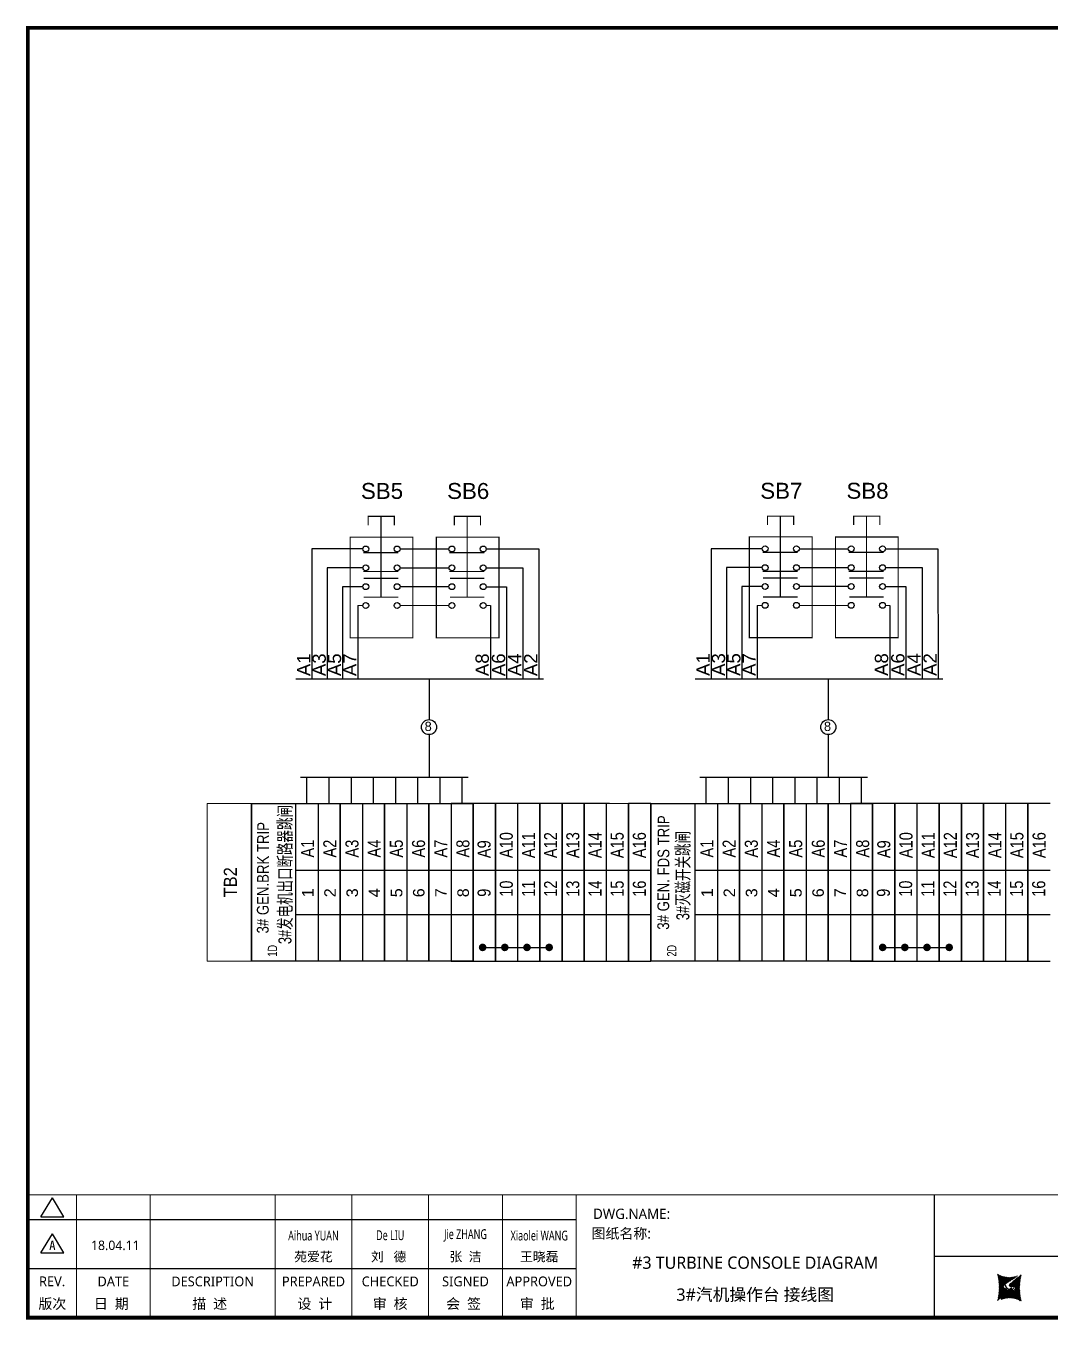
# Model space of a CAD drawing. Extents: x -29235853 to 12372, y -15815523 to 7212.
# Drawn here: x 8242 to 10746, y -3952 to -790 of the extents above; entities that cross this region are included whole.
import ezdxf
from ezdxf.enums import TextEntityAlignment as Align

# ---------------------------------------------------------------- set-up
doc = ezdxf.new("R2010")
doc.units = 0
doc.header["$LTSCALE"] = 10
doc.header["$MEASUREMENT"] = 0
doc.layers.get('0').update_dxf_attribs({"linetype": 'CONTINUOUS'})
for name, color, linetype in [('t', 1, 'CONTINUOUS'), ('按钮开关指示灯', 7, 'CONTINUOUS'), ('接线端子', 7, 'CONTINUOUS'), ('操作台', 7, 'CONTINUOUS'), ('标准图框及表格', 7, 'CONTINUOUS')]:
    doc.layers.add(name, color=color, linetype=linetype)
doc.styles.add('HZ', font='arial.ttf')
doc.styles.get("Standard").update_dxf_attribs({"font": '', "width": 0.65})
doc.styles.add('微软雅黑', font='')
doc.styles.get('Standard').set_extended_font_data('SimSun')
doc.styles.get('微软雅黑').set_extended_font_data('Microsoft YaHei')
pattern_1 = [(45, (0, 0), (-0.736262898216564, 0.7362628982165641), [])]

# ---------------------------------------------------------------- blocks, each defined once
blk = doc.blocks.new('两常开两常闭串联2')
for p, q in [((-7.21438005735672, -2.224872408216469), (-7.221264028936275, -26.69381162241189)), ((2.393631899560887, -2.224872408216469), (-7.21438005735672, -2.224872408216469)), ((9.390402067490182, -2.224872408216469), (18.59283829469336, -2.226198325042049)), ((25.58960846262266, -2.226198325042049), (35.45632139173631, -2.226198325042049)), ((35.45632139173631, -2.226198325042049), (35.49386860006734, -26.69513753923747)), ((-4.316455252290325, -5.771138580865227), (-4.337888637543073, -26.69381162241189)), ((2.393631899560887, -5.771138580865227), (-4.316455252290325, -5.771138580865227)), ((9.390402067490182, -5.771138580865227), (18.59283829469336, -5.772464497690805)), ((25.58960846262266, -5.772464497690805), (32.4910010823096, -5.772464497690805)), ((32.46257328709134, -5.772464497690805), (32.46257328709134, -26.69513753923747)), ((2.393631899554748, -9.317404753513985), (-1.454513246149872, -9.317404753513985)), ((-1.454513246149872, -9.317404753513985), (-1.454513246149872, -26.69381162241189)), ((18.59283829468722, -9.318730670339562), (9.390402053572869, -9.31752874989226)), ((25.58960846262881, -9.318730670339562), (29.43127797411534, -9.318730670339562)), ((29.43127797411534, -9.318730670339562), (29.43127797411534, -26.69513753923747)), ((1.428862145243328, -12.86367092616274), (1.428862145243328, -26.69381162241189)), ((26.39998266113935, -12.86499684298832), (26.39998266113935, -26.69513753923747))]:
    blk.add_line(p, q)
at = {"lineweight": 0}
for p, q in [((2.393631899561114, -12.86367092616274), (1.428862145243328, -12.86367092616274)), ((9.390402067489957, -12.86367092616274), (10.20077626600687, -12.86367092616274)), ((18.59283829469359, -12.86499684298832), (10.20077626600687, -12.86367092616274)), ((25.58960846262244, -12.86499684298832), (26.39998266113935, -12.86499684298832))]:
    blk.add_line(p, q, dxfattribs=at)
for points, const_width in [([(8.316005311262414, 3.904648567964613), (3.305992701822106, 3.904648567964613)], 0.2209506368822263), ([(3.399431559653748, 4.013575084445619), (3.399431559653748, 2.22496206490905)], 0.2209506368822263), ([(5.81099900654226, -11.28152598581073), (5.81099900654226, 3.904648567964613)], 0.2209506368822263), ([(8.316005311262414, 4.013575084445619), (8.316005311262414, 2.22496206490905)], 0.2209506368822263), ([(24.5152117063949, 3.903322651139035), (19.50519909695458, 3.903322651139035)], 0.2209506368822263), ([(19.59863795478623, 4.012249167620041), (19.59863795478623, 2.223636148083471)], 0.2209506368822263), ([(22.01020540167474, -11.28285190263631), (22.01020540167474, 3.903322651139035)], 0.2209506368822263), ([(24.5152117063949, 4.012249167620041), (24.5152117063949, 2.223636148083471)], 0.2209506368822263), ([(0, 0), (11.78403396705107, 0), (11.78403396705107, -18.92267628232366), (0, -18.92267628232366), (0, 0)], 0.2209506368822263), ([(16.19920639513248, -0.0013259168255786), (27.98324036218355, -0.0013259168255786), (27.98324036218355, -18.92400219914924), (16.19920639513248, -18.92400219914924), (16.19920639513248, -0.0013259168255786)], 0.2209506368822263), ([(2.475890382353099, -2.909340278194576), (9.061674501004743, -2.909340278194576)], 0.2209506368822263), ([(18.67509677748557, -2.910666195020155), (25.26088089613722, -2.910666195020155)], 0.2209506368822263), ([(2.475890382353099, -6.455606450843332), (9.061674501004743, -6.455606450843332)], 0.2209506368822263), ([(18.67509677748557, -6.456932367668912), (25.26088089613722, -6.456932367668912)], 0.2209506368822263), ([(2.560323512079776, -7.735259813161974), (9.061674501004743, -7.735259813161974)], 0.2209506368822263), ([(18.75952990721225, -7.736585729987552), (25.26088089613722, -7.736585729987552)], 0.2209506368822263), ([(2.560323512079776, -11.28152598581073), (9.061674501004743, -11.28152598581073)], 0.2209506368822263), ([(18.75952990721225, -11.28285190263631), (25.26088089613722, -11.28285190263631)], 0.2209506368822263), ([(-10.23452377518879, -26.69381162241189), (14.8377146472485, -26.69381162241189)], 0.2532839007086835), ([(11.58220615447499, -26.69513753923747), (36.42098410899415, -26.69513753923747)], 0.2532839007086835)]:
    blk.add_lwpolyline(points, dxfattribs=dict(const_width=const_width))
for centre in [(2.946008491766406, -2.224872408216469), (8.838025475284665, -2.224872408216469), (19.14521488689888, -2.226198325042049), (25.03723187041714, -2.226198325042049), (2.946008491766406, -5.771138580865227), (8.838025475284665, -5.771138580865227), (19.14521488689888, -5.772464497690805), (25.03723187041714, -5.772464497690805), (2.946008491766406, -9.317404753513985), (8.838025475284665, -9.317404753513985), (19.14521488689888, -9.318730670339562), (25.03723187041714, -9.318730670339562), (2.946008491766406, -12.86367092616274), (8.838025475284665, -12.86367092616274), (19.14521488689888, -12.86499684298832), (25.03723187041714, -12.86499684298832)]:
    blk.add_circle(centre, 0.5523765922055657)
at = {"style": 'HZ', "width": 0.7}
for tag, p in [('SB1', (6.003806737884588, 7.174284245847957)), ('SB2', (22.20301313301707, 7.172958329022378))]:
    blk.add_attdef(tag, text='', height=2.946008491763017, dxfattribs=at).set_placement(p, align=Align.CENTER)
at = {"lineweight": 0, "style": 'HZ', "width": 0.7}
for tag, p in [('A1', (-7.455577065315082, -26.12930105788108)), ('A3', (-4.572201673921881, -26.12930105788108)), ('A5', (-1.68882628252868, -26.12930105788108)), ('A7', (1.202060226001776, -26.12930105788108)), ('A8', (26.08048832778832, -26.13062697470666)), ('A6', (29.15810649960576, -26.13062697470666)), ('A4', (32.18940181258176, -26.13062697470666)), ('A2', (35.22069712555776, -26.13062697470666))]:
    blk.add_attdef(tag, p, '', height=2.5, rotation=90, dxfattribs=at)
blk = doc.blocks.new('图框-中英文.180408')
at = {"layer": '标准图框及表格'}
h = blk.add_hatch(dxfattribs=at)
h.set_pattern_fill('ANSI31', color=5, scale=8.329863809039892, style=0)
h.set_pattern_definition(pattern_1)
edge = h.paths.add_edge_path()
edge.add_arc((2399.257256036391, -2998.153851416566), 55.18534773488954, 238.1092081981581, 291.6531626184834)
edge.add_line((2419.619937407027, -3049.445018414634), (2388.525499730735, -3070.242821799802))
edge.add_arc((2238.907377712399, -3078.328790578547), 135.3602868968974, 346.3915348661821, 374.2500326978034)
edge.add_line((2370.467593623529, -3110.177132109857), (2397.50623789792, -3087.85242802291))
edge.add_line((2391.339199201146, -3080.281448750429), (2396.143986595598, -3080.898839897796))
edge.add_spline(control_points=[(2397.470018868538, -3087.887634953957), (2398.35948137939, -3087.023080631327), (2399.970992452319, -3085.456697735681), (2399.869182150054, -3081.252294174519), (2397.426500162081, -3081.012803431273), (2396.121921064187, -3080.884897048199)], knot_values=[0, 0, 0, 0, 6.844331067525468, 12.40042740766005, 18.76924275352248, 18.76924275352248, 18.76924275352248, 18.76924275352248], weights=[1, 1, 1, 1, 1, 1], degree=3, periodic=0)
edge.add_spline(control_points=[(2388.515363058686, -3070.265433304907), (2387.789374929038, -3070.86905758363), (2386.478198365832, -3071.959237952229), (2385.544096281083, -3073.38263759949), (2385.127199159644, -3074.017912079413)], knot_values=[0, 0, 0, 0, 5.253673658024614, 9.488438564008057, 9.488438564008057, 9.488438564008057, 9.488438564008057], weights=[1, 1, 1, 1, 1], degree=3, periodic=0)
edge.add_spline(control_points=[(2386.272665588534, -3072.281716856574), (2385.721471206634, -3072.905523096015), (2384.632427465753, -3074.386714445929), (2384.912828655535, -3077.72895088909), (2387.858851342782, -3079.895552619193), (2390.185443934519, -3080.145534927004), (2391.314573401905, -3080.266855002868)], knot_values=[10.66597461496156, 10.66597461496156, 10.66597461496156, 10.66597461496156, 18.97770399508879, 28.89455822145742, 41.119553648298, 52.64692538081317, 52.64692538081317, 52.64692538081317, 52.64692538081317], weights=[1, 1, 1, 1, 1, 1, 1], degree=3, periodic=0)
h = blk.add_hatch(dxfattribs=at)
h.set_pattern_fill('ANSI31', color=3, scale=8.329863809039892, style=0)
h.set_pattern_definition(pattern_1)
edge = h.paths.add_edge_path()
edge.add_line((2402.469732125144, -3075.776359090531), (2407.706041465404, -3076.440586092609))
edge.add_spline(control_points=[(2401.044493204623, -3068.769946203269), (2400.155030693568, -3069.634500525768), (2398.543519620813, -3071.200883421574), (2398.645329922932, -3075.40528698259), (2401.088011911052, -3075.644777725895), (2402.392591008975, -3075.772684108895)], knot_values=[0, 0, 0, 0, 6.844331067526932, 12.40042740766158, 18.76924275352342, 18.76924275352342, 18.76924275352342, 18.76924275352342], weights=[1, 1, 1, 1, 1, 1], degree=3, periodic=0)
edge.add_line((2428.046918449632, -3046.480449047325), (2401.008274175249, -3068.805153134272))
edge.add_spline(control_points=[(2412.625169549749, -3083.918607966574), (2413.015644598316, -3083.422785431954), (2413.86377905187, -3082.052674005965), (2413.601683417044, -3078.928630268005), (2410.655660730175, -3076.762028538062), (2408.329068138031, -3076.512046230251), (2407.199938671052, -3076.390726154226)], knot_values=[12.65408913243743, 12.65408913243743, 12.65408913243743, 12.65408913243743, 18.97770399508879, 28.89455822145742, 41.119553648298, 52.64692538081317, 52.64692538081317, 52.64692538081317, 52.64692538081317], weights=[1, 1, 1, 1, 1, 1, 1], degree=3, periodic=0)
edge.add_line((2411.626283690712, -3084.975693399283), (2412.781242849298, -3083.732051979769))
edge.add_line((2410.021343801694, -3086.399138189481), (2411.626283690712, -3084.975693399414))
edge.add_line((2378.894574665755, -3107.212562742519), (2409.989012342048, -3086.414759357351))
edge.add_arc((2399.257256036391, -3158.503729740543), 55.18534773488965, 58.10920819815809, 111.6531626184834)
edge.add_arc((2559.607134360383, -3078.328790578547), 135.360286896897, 166.3915348661823, 194.2500326978024)
at = {"color": 7}
for p, q in [((2215.642035047145, -2851.581424744189), (2215.642035047145, -3151.581424744189)), ((0, -2911.581424744189), (1340.158172602998, -2911.581424744189)), ((2215.642035047145, -3001.581424744189), (3115.642035047145, -3001.581424744189)), ((0, -3031.581424744189), (1340.158172602998, -3031.581424744189))]:
    blk.add_line(p, q, dxfattribs=at)
at = {"color": 7, "const_width": 3}
blk.add_lwpolyline([(4115.642035047145, -2851.581424744189), (0, -2851.581424744189)], dxfattribs=at)
at = {"layer": 't', "color": 7}
for p, q in [((31.94938321653171, -2904.992613363662), (59.89920926059131, -2859.122325316828)), ((87.8490353046218, -2904.992613363662), (59.89920926059131, -2859.122325316828)), ((31.94938321653171, -2904.992613363662), (87.8490353046218, -2904.992613363662)), ((31.94938321653171, -2992.977239491032), (59.89920926059131, -2947.106951444141)), ((87.8490353046218, -2992.977239491032), (59.89920926059131, -2947.106951444141)), ((31.94938321653171, -2992.977239491032), (87.8490353046218, -2992.977239491032))]:
    blk.add_line(p, q, dxfattribs=at)
at = {"layer": 't', "color": 7, "const_width": 9.61519705431492}
blk.add_lwpolyline([(4115.642035047145, -3151.581424744189), (4115.642035047145, 0), (0, 0), (0, -3151.581424744189)], close=True, dxfattribs=at)
at = {"layer": 't', "color": 7, "const_width": 2.40379926357873}
for points in [[(118.7653193609731, -2852.783324375967), (118.7653193609731, -3151.581424744189)], [(299.0502641293569, -2852.783324375967), (299.0502641293569, -3151.581424744189)], [(604.3883150879992, -2852.783324375967), (604.3883150879992, -3156.41304604568)], [(791.9882990770857, -2852.783324375967), (791.9882990770857, -3156.41304604568)], [(979.588283066143, -2852.783324375967), (979.588283066143, -3156.41304604568)], [(1159.873227834585, -2852.783324375967), (1159.873227834585, -3156.41304604568)], [(1340.158172602998, -2852.783324375967), (1340.158172602998, -3156.41304604568)]]:
    blk.add_lwpolyline(points, dxfattribs=at)
at = {"color": 7, "style": '微软雅黑', "flags": 8}
for tag, p, height in [('DWG.NAME:', (1381.636459220965, -2910.37952511241), 25), ('DWG.NO.:', (3128.186172261583, -3030.402470643486), 24), ('图纸编号', (3315.362718925957, -3052.404678158069), 24), ('FILENO.:', (3128.672545599984, -3106.104124450346), 24), ('文档号', (3317.726365529132, -3124.132485953713), 24)]:
    blk.add_attdef(tag, p, '', height=height, dxfattribs=at)
at = {"color": 7, "style": '微软雅黑', "width": 0.8, "flags": 8}
for tag, p, height in [('PROJECTNAME:', (3125.480185663539, -2912.807924402037), 24), ('PROJECT_NAME', (3330.905957438157, -2910.329193483971), 25)]:
    blk.add_attdef(tag, p, '', height=height, dxfattribs=at)
at = {"color": 7, "style": '微软雅黑', "width": 0.7, "flags": 8}
for tag, p in [('RENLIU', (698.1883070825425, -2950.380597809435)), ('SHUFENWANG', (885.7882910716289, -2950.380597809435)), ('FANGHOU', (1069.730755450379, -2950.380597809435)), ('DANDANLI', (1250.015700218792, -2950.380597809435)), ('HANGZHOUHOLLYSYSAUTOMATIONCO.,LTD.', (2770.082304289484, -3045.714803244191))]:
    blk.add_attdef(tag, text='', height=24, dxfattribs=at).set_placement(p, align=Align.MIDDLE)
at = {"color": 7, "style": '微软雅黑', "flags": 8}
for tag, p in [('图纸名称:', (1377.81237181677, -2965.923337057193)), ('项目名称', (3279.060043926354, -2986.764379690278))]:
    blk.add_attdef(tag, text='', height=25, dxfattribs=at).set_placement(p, align=Align.BOTTOM_LEFT)
at = {"color": 7, "flags": 8}
blk.add_attdef('A', text='', height=23, dxfattribs=at).set_placement((59.89920926059131, -2974.881554149018), align=Align.MIDDLE)
at = {"color": 7, "style": '微软雅黑', "flags": 8}
for tag, height, p in [('设计时间', 23, (213.8658221408186, -2974.881554149018)), ('刘仁', 23, (698.1883070825425, -3002.188376027443)), ('王姝芬', 23, (885.7882910716289, -3002.188376027443)), ('侯方', 23, (1069.730755450379, -3002.188376027443)), ('李丹丹', 23, (1250.015700218792, -3002.188376027443)), ('#10STATIONONTROLCABINETCOVER', 30, (1777.900103825072, -3017.182374560078)), ('PAGEXOFX', 24, (3953.713803545135, -3039.081424744189)), ('REV.', 24, (59.38265968048654, -3063.048954873535)), ('DATE', 24, (208.907791745165, -3063.048954873535)), ('DESCRIPTION', 24, (451.7192896086781, -3063.048954873535)), ('PREPARED', 24, (698.1883070825425, -3063.048954873535)), ('CHECKED', 24, (885.7882910716144, -3063.048954873535)), ('SIGNED', 24, (1069.730755450364, -3063.048954873535)), ('APPROVED', 24, (1250.015700218792, -3063.048954873535)), ('图纸名称', 30, (1777.900103825072, -3094.695064044037)), ('第几页共几页', 24, (3953.713803545135, -3114.081424744189))]:
    blk.add_attdef(tag, text='', height=height, dxfattribs=at).set_placement(p, align=Align.MIDDLE)
at = {"layer": 't', "color": 7, "style": '微软雅黑'}
for s, p in [('版次', (59.89920926059131, -3117.600441270843)), ('日  期', (204.1999693705875, -3117.600441270843)), ('描  述', (444.4895954714448, -3117.600441270843)), ('设  计', (701.4970341851513, -3117.600441270843)), ('审  核', (885.5947788425256, -3117.600441270843)), ('会  签', (1065.022933075787, -3117.600441270843)), ('审  批', (1245.3078778442, -3117.600441270843))]:
    blk.add_text(s, height=25, dxfattribs=at).set_placement(p, align=Align.MIDDLE_CENTER)
at = {"layer": '标准图框及表格', "color": 5, "style": 'HZ'}
for s, p in [('pgqh', (2373.884875617339, -3059.677228196226)), ('hollilas', (2374.051901626051, -3085.968484618272))]:
    blk.add_text(s, height=5.205656721233694, dxfattribs=at).set_placement(p)
at = {"layer": '标准图框及表格', "color": 3, "style": 'HZ'}
for s, height, p in [('auto', 8.676094535389492, (2400.907127263781, -3074.200036411981)), ('hollysys', 4.338047267694746, (2402.5381050141, -3099.731461394062))]:
    blk.add_text(s, height=height, dxfattribs=at).set_placement(p)

msp = doc.modelspace()

# ---------------------------------------------------------------- hatches: boundary and pattern name
for points in [[(9367.991319227473, -3041.570833815402, 0.9999999999984408), (9349.325914843392, -3041.570833815402, 0.99999999999922)], [(9422.215625104669, -3041.570833815402, 0.9999999999984408), (9403.550220720586, -3041.570833815402, 0.99999999999922)], [(9476.439930981865, -3041.570833815405, 0.9999999999984408), (9457.774526597781, -3041.570833815405, 0.99999999999922)], [(9530.664236859058, -3041.570833815406, 0.9999999999984408), (9511.998832474976, -3041.570833815406, 0.99999999999922)], [(10345.79370640905, -3041.582758775354, 0.9999999999984408), (10327.12830202497, -3041.582758775354, 0.99999999999922)], [(10400.01801228625, -3041.582758775354, 0.9999999999984408), (10381.35260790217, -3041.582758775354, 0.99999999999922)], [(10454.24231816345, -3041.582758775357, 0.9999999999984408), (10435.57691377936, -3041.582758775357, 0.99999999999922)], [(10508.46662404064, -3041.582758775358, 0.9999999999984408), (10489.80121965656, -3041.582758775358, 0.99999999999922)]]:
    msp.add_hatch(color=256).paths.add_polyline_path(points)

# ---------------------------------------------------------------- linework, layer by layer
at = {"const_width": 5.239058002354062}
for points in [[(9358.568919945235, -3044.05248689893, 1), (9358.568919945235, -3038.813428896566, 1)], [(9412.793225822434, -3044.05248689893, 1), (9412.793225822434, -3038.813428896566, 1)], [(9467.017531699628, -3044.05248689893, 1), (9467.017531699628, -3038.813428896566, 1)], [(9521.241837576821, -3044.052486898932, 1), (9521.241837576821, -3038.813428896569, 1)], [(10336.37130712682, -3044.064411858882, 1), (10336.37130712682, -3038.825353856518, 1)], [(10390.59561300402, -3044.064411858882, 1), (10390.59561300402, -3038.825353856518, 1)], [(10444.81991888121, -3044.064411858882, 1), (10444.81991888121, -3038.825353856518, 1)], [(10499.0442247584, -3044.064411858884, 1), (10499.0442247584, -3038.825353856521, 1)]]:
    msp.add_lwpolyline(points, format="xyb", close=True, dxfattribs=at)
at = {"layer": '接线端子'}
for p, q in [((9227.629408409037, -2386.03928578563), (9227.629408409037, -2484.768729553584)), ((10203.69134281938, -2386.051210745582), (10203.69134281938, -2484.780654513536)), ((9227.629408409037, -2521.637851222546), (9227.629408409037, -2625.312776529762)), ((10203.69134281938, -2521.649776182498), (10203.69134281938, -2625.324701489714)), ((8928.555907307658, -2625.312776529757), (8928.555907307658, -2690.100875575245)), ((8982.780213184858, -2625.312776529757), (8982.780213184858, -2690.100875575245)), ((9037.004519062051, -2625.312776529761), (9037.004519062051, -2690.100875575251)), ((9091.228824939253, -2625.312776529761), (9091.228824939253, -2690.100875575251)), ((9145.45313081644, -2625.312776529762), (9145.45313081644, -2690.100875575251)), ((9199.274105556295, -2625.312776529762), (9199.274105556295, -2690.100875575251)), ((9253.901742570832, -2625.312776529762), (9253.901742570832, -2690.100875575251)), ((9308.126048448026, -2625.312776529762), (9308.126048448026, -2690.100875575251)), ((9904.617841718005, -2625.324701489709), (9904.617841718005, -2690.112800535197)), ((9958.842147595205, -2625.324701489709), (9958.842147595205, -2690.112800535197)), ((10013.0664534724, -2625.324701489713), (10013.0664534724, -2690.112800535203)), ((10067.2907593496, -2625.324701489713), (10067.2907593496, -2690.112800535203)), ((10121.51506522679, -2625.324701489714), (10121.51506522679, -2690.112800535203)), ((10175.33603996664, -2625.324701489714), (10175.33603996664, -2690.112800535203)), ((10229.96367698118, -2625.324701489714), (10229.96367698118, -2690.112800535203)), ((10284.18798285837, -2625.324701489714), (10284.18798285837, -2690.112800535203)), ((8793.712857803843, -2690.100875575245), (8793.712857803843, -3074.789231570286)), ((8793.712857803843, -2690.100875575245), (9010.610081312632, -2690.100875575241)), ((8793.712857803843, -2690.100875575243), (8793.712857803843, -3074.179993413501)), ((8902.161469558243, -3074.789231570287), (8902.161469558243, -2690.100875575246)), ((8956.38577543544, -2690.100875575245), (8956.38577543544, -3074.789231570287)), ((9010.610081312632, -2690.100875575241), (9010.610081312632, -3074.789231570285)), ((9010.610081312632, -2690.100875575245), (9010.610081312632, -3074.789231570287)), ((9010.610081312632, -2690.100875575244), (9010.610081312632, -3074.789231570285)), ((9010.610081312632, -2690.100875575241), (9010.610081312632, -3074.789231570281)), ((9010.610081312632, -2690.100875575245), (9010.610081312632, -3074.789231570286)), ((9010.610081312632, -3074.789231570287), (9010.610081312632, -2690.100875575247)), ((9010.610081312632, -2690.100875575247), (9010.610081312632, -3074.789231570287)), ((9064.834387189829, -2690.100875575246), (9064.834387189829, -3074.789231570287)), ((9119.058693067022, -2690.100875575241), (9119.058693067022, -3074.789231570285)), ((9119.058693067022, -2690.100875575246), (9119.058693067022, -3074.789231570287)), ((9119.058693067022, -2690.100875575244), (9119.058693067022, -3074.789231570285)), ((9119.058693067022, -2690.100875575241), (9119.058693067022, -3074.789231570281)), ((9119.058693067022, -2690.100875575246), (9119.058693067022, -3074.789231570287)), ((9119.058693067022, -2690.100875575241), (9119.058693067022, -3074.789231570285)), ((9119.058693067022, -2690.100875575246), (9119.058693067022, -3074.789231570287)), ((9119.058693067022, -2690.100875575244), (9119.058693067022, -3074.789231570285)), ((9119.058693067022, -2690.100875575241), (9119.058693067022, -3074.789231570281)), ((9119.058693067022, -2690.100875575246), (9119.058693067022, -3074.789231570287)), ((9119.058693067022, -3074.78923157029), (9119.058693067022, -2690.100875575248)), ((9119.058693067022, -2690.100875575248), (9119.058693067022, -3074.78923157029)), ((9173.282998944218, -2690.100875575246), (9173.282998944218, -3074.78923157029)), ((9227.507304821414, -2690.100875575243), (9227.507304821414, -3074.789231570285)), ((9227.507304821414, -2690.100875575246), (9227.507304821414, -3074.78923157029)), ((9227.507304821414, -2690.100875575244), (9227.507304821414, -3074.789231570285)), ((9227.507304821414, -2690.100875575243), (9227.507304821414, -3074.789231570283)), ((9227.507304821414, -2690.100875575246), (9227.507304821414, -3074.789231570287)), ((9227.507304821414, -2690.100875575241), (9227.507304821414, -3074.789231570285)), ((9227.507304821414, -2690.100875575246), (9227.507304821414, -3074.789231570287)), ((9227.507304821414, -2690.100875575244), (9227.507304821414, -3074.789231570285)), ((9227.507304821414, -2690.100875575241), (9227.507304821414, -3074.789231570281)), ((9227.507304821414, -2690.100875575246), (9227.507304821414, -3074.789231570287)), ((9227.507304821414, -2690.100875575241), (9227.507304821414, -3074.789231570285)), ((9227.507304821414, -2690.100875575246), (9227.507304821414, -3074.789231570287)), ((9227.507304821414, -2690.100875575244), (9227.507304821414, -3074.789231570285)), ((9227.507304821414, -2690.100875575241), (9227.507304821414, -3074.789231570281)), ((9227.507304821414, -2690.100875575246), (9227.507304821414, -3074.789231570287)), ((9227.507304821414, -3074.78923157029), (9227.507304821414, -2690.100875575248)), ((9227.507304821414, -2690.100875575248), (9227.507304821414, -3074.78923157029)), ((9281.731610698607, -2690.100875575246), (9281.731610698607, -3074.78923157029)), ((9335.955916575802, -2690.100875575243), (9335.955916575802, -3074.789231570285)), ((9335.955916575802, -2690.100875575246), (9335.955916575802, -3074.78923157029)), ((9335.955916575802, -2690.100875575244), (9335.955916575802, -3074.789231570285)), ((9335.955916575802, -2690.100875575243), (9335.955916575802, -3074.789231570283)), ((9335.955916575802, -2690.100875575246), (9335.955916575802, -3074.789231570287)), ((9769.77479221419, -2690.112800535197), (9769.77479221419, -3074.801156530238)), ((9769.77479221419, -2690.112800535197), (9986.67201572298, -2690.112800535193)), ((9769.77479221419, -2690.112800535195), (9769.77479221419, -3074.191918373453)), ((9878.22340396859, -3074.801156530239), (9878.22340396859, -2690.112800535198)), ((9932.447709845786, -2690.112800535197), (9932.447709845786, -3074.801156530239)), ((9986.67201572298, -2690.112800535193), (9986.67201572298, -3074.801156530237)), ((9986.67201572298, -2690.112800535197), (9986.67201572298, -3074.801156530239)), ((9986.67201572298, -2690.112800535196), (9986.67201572298, -3074.801156530237)), ((9986.67201572298, -2690.112800535193), (9986.67201572298, -3074.801156530233)), ((9986.67201572298, -2690.112800535197), (9986.67201572298, -3074.801156530238)), ((9986.67201572298, -3074.801156530239), (9986.67201572298, -2690.112800535199)), ((9986.67201572298, -2690.112800535199), (9986.67201572298, -3074.801156530239)), ((10040.89632160018, -2690.112800535198), (10040.89632160018, -3074.801156530239)), ((10095.12062747737, -2690.112800535193), (10095.12062747737, -3074.801156530237)), ((10095.12062747737, -2690.112800535198), (10095.12062747737, -3074.801156530239)), ((10095.12062747737, -2690.112800535196), (10095.12062747737, -3074.801156530237)), ((10095.12062747737, -2690.112800535193), (10095.12062747737, -3074.801156530233)), ((10095.12062747737, -2690.112800535198), (10095.12062747737, -3074.801156530239)), ((10095.12062747737, -2690.112800535193), (10095.12062747737, -3074.801156530237)), ((10095.12062747737, -2690.112800535198), (10095.12062747737, -3074.801156530239)), ((10095.12062747737, -2690.112800535196), (10095.12062747737, -3074.801156530237)), ((10095.12062747737, -2690.112800535193), (10095.12062747737, -3074.801156530233)), ((10095.12062747737, -2690.112800535198), (10095.12062747737, -3074.801156530239)), ((10095.12062747737, -3074.801156530242), (10095.12062747737, -2690.1128005352)), ((10095.12062747737, -2690.1128005352), (10095.12062747737, -3074.801156530242)), ((10149.34493335457, -2690.112800535198), (10149.34493335457, -3074.801156530242)), ((10203.56923923176, -2690.112800535195), (10203.56923923176, -3074.801156530237)), ((10203.56923923176, -2690.112800535198), (10203.56923923176, -3074.801156530242)), ((10203.56923923176, -2690.112800535196), (10203.56923923176, -3074.801156530237)), ((10203.56923923176, -2690.112800535195), (10203.56923923176, -3074.801156530235)), ((10203.56923923176, -2690.112800535198), (10203.56923923176, -3074.801156530239)), ((10203.56923923176, -2690.112800535193), (10203.56923923176, -3074.801156530237)), ((10203.56923923176, -2690.112800535198), (10203.56923923176, -3074.801156530239)), ((10203.56923923176, -2690.112800535196), (10203.56923923176, -3074.801156530237)), ((10203.56923923176, -2690.112800535193), (10203.56923923176, -3074.801156530233)), ((10203.56923923176, -2690.112800535198), (10203.56923923176, -3074.801156530239)), ((10203.56923923176, -2690.112800535193), (10203.56923923176, -3074.801156530237)), ((10203.56923923176, -2690.112800535198), (10203.56923923176, -3074.801156530239)), ((10203.56923923176, -2690.112800535196), (10203.56923923176, -3074.801156530237)), ((10203.56923923176, -2690.112800535193), (10203.56923923176, -3074.801156530233)), ((10203.56923923176, -2690.112800535198), (10203.56923923176, -3074.801156530239)), ((10203.56923923176, -3074.801156530242), (10203.56923923176, -2690.1128005352)), ((10203.56923923176, -2690.1128005352), (10203.56923923176, -3074.801156530242)), ((10257.79354510895, -2690.112800535198), (10257.79354510895, -3074.801156530242)), ((10312.01785098615, -2690.112800535195), (10312.01785098615, -3074.801156530237)), ((10312.01785098615, -2690.112800535198), (10312.01785098615, -3074.801156530242)), ((10312.01785098615, -2690.112800535196), (10312.01785098615, -3074.801156530237)), ((10312.01785098615, -2690.112800535195), (10312.01785098615, -3074.801156530235)), ((10312.01785098615, -2690.112800535198), (10312.01785098615, -3074.801156530239)), ((8902.161469558241, -2852.773793206848), (9010.610081312636, -2852.773793206848)), ((9010.61008131263, -2852.773793206848), (9119.058693067025, -2852.773793206848)), ((9119.05869306702, -2852.773793206848), (9227.507304821414, -2852.773793206848)), ((9227.50730482141, -2852.773793206848), (9335.955916575806, -2852.773793206848)), ((9878.223403968588, -2852.7857181668), (9986.672015722983, -2852.7857181668)), ((9986.672015722977, -2852.785718166801), (10095.12062747737, -2852.785718166801)), ((10095.12062747737, -2852.785718166801), (10203.56923923176, -2852.785718166801)), ((10203.56923923176, -2852.785718166801), (10312.01785098615, -2852.785718166801)), ((8902.161469558241, -2961.22240496125), (9010.610081312636, -2961.22240496125)), ((9010.61008131263, -2961.22240496125), (9119.058693067025, -2961.22240496125)), ((9119.05869306702, -2961.22240496125), (9227.507304821414, -2961.22240496125)), ((9227.50730482141, -2961.22240496125), (9335.955916575806, -2961.22240496125)), ((9878.223403968588, -2961.234329921202), (9986.672015722983, -2961.234329921202)), ((9986.672015722977, -2961.234329921202), (10095.12062747737, -2961.234329921202)), ((10095.12062747737, -2961.234329921202), (10203.56923923176, -2961.234329921202)), ((10203.56923923176, -2961.234329921202), (10312.01785098615, -2961.234329921202)), ((9010.610081312632, -3074.789231570285), (8793.712857803843, -3074.789231570285)), ((9986.67201572298, -3074.801156530237), (9769.77479221419, -3074.801156530237))]:
    msp.add_line(p, q, dxfattribs=at)
for points in [[(8913.298061881065, -2625.312776529759), (9323.329501650005, -2625.312776529759)], [(9889.359996291412, -2625.324701489711), (10299.39143606035, -2625.324701489711)], [(8793.712857803843, -2690.100875575245), (9335.955916575802, -2690.100875575246), (9335.955916575802, -3074.78923157029), (8793.712857803843, -3074.78923157029), (8793.712857803843, -2690.100875575245)], [(9769.77479221419, -2690.112800535197), (10312.01785098615, -2690.112800535198), (10312.01785098615, -3074.801156530242), (9769.77479221419, -3074.801156530242), (9769.77479221419, -2690.112800535197)]]:
    msp.add_lwpolyline(points, dxfattribs=at)
for centre in [(9227.629408409037, -2503.203290388064), (10203.69134281938, -2503.215215348016)]:
    msp.add_circle(centre, 18.43456083447909, dxfattribs=at)
at = {"layer": '操作台'}
for p, q in [((9281.731610698607, -2690.100875575245), (9281.731610698607, -3074.789231570287)), ((9668.443090988323, -2690.100875575245), (9281.731610698607, -2690.100875575245)), ((9335.955916575802, -3074.789231570281), (9335.955916575802, -2690.100875575245)), ((9335.955916575802, -2690.100875575245), (9335.955916575802, -3074.789231570287)), ((9390.180222452998, -3074.789231570281), (9390.180222452998, -2690.100875575245)), ((9390.180222452998, -3074.789231570285), (9390.180222452998, -2690.10087557525)), ((9390.180222452998, -2690.10087557525), (9390.180222452998, -3074.789231570292)), ((9444.404528330195, -3074.789231570285), (9444.404528330195, -2690.10087557525)), ((9498.62883420739, -3074.789231570285), (9498.62883420739, -2690.10087557525)), ((9498.62883420739, -3074.78923157029), (9498.62883420739, -2690.100875575254)), ((9498.62883420739, -2690.100875575254), (9498.62883420739, -3074.789231570296)), ((9552.853140084582, -3074.789231570287), (9552.853140084582, -2690.100875575252)), ((9552.853140084582, -2690.100875575252), (9552.853140084582, -3074.789231570294)), ((9552.87756870541, -3074.801156530236), (9552.87756870541, -2690.112800535198)), ((9607.077445961779, -3074.789231570287), (9607.077445961779, -2690.100875575252)), ((9607.077445961779, -3074.789231570292), (9607.077445961779, -2690.100875575257)), ((9607.077445961779, -2690.100875575257), (9607.077445961779, -3074.789231570298)), ((9661.301751838975, -3074.789231570292), (9661.301751838975, -2690.100875575257)), ((9715.526057716172, -3074.789231570292), (9715.526057716172, -2690.100875575257)), ((9715.526057716172, -3074.789231570297), (9715.526057716172, -2690.100875575261)), ((9715.526057716172, -2690.100875575261), (9715.526057716172, -3074.789231570303)), ((9769.750363593364, -2690.100875575261), (9715.526057716172, -2690.100875575261)), ((9769.77479221419, -3074.801156530242), (9769.77479221419, -2690.112800535206)), ((10257.79354510895, -2690.112800535197), (10257.79354510895, -3074.801156530239)), ((10312.01785098615, -2690.112800535197), (10257.79354510895, -2690.112800535197)), ((10312.01785098615, -3074.801156530233), (10312.01785098615, -2690.112800535197)), ((10312.01785098615, -2690.112800535197), (10312.01785098615, -3074.801156530239)), ((10366.24215686335, -2690.112800535197), (10312.01785098615, -2690.112800535197)), ((10366.24215686335, -3074.801156530233), (10366.24215686335, -2690.112800535197)), ((10366.24215686335, -3074.801156530237), (10366.24215686335, -2690.112800535202)), ((10366.24215686335, -2690.112800535202), (10366.24215686335, -3074.801156530244)), ((10420.46646274054, -2690.112800535202), (10366.24215686335, -2690.112800535202)), ((10420.46646274054, -3074.801156530237), (10420.46646274054, -2690.112800535202)), ((10474.69076861774, -2690.112800535202), (10420.46646274054, -2690.112800535202)), ((10474.69076861774, -3074.801156530237), (10474.69076861774, -2690.112800535202)), ((10474.69076861774, -3074.801156530242), (10474.69076861774, -2690.112800535206)), ((10474.69076861774, -2690.112800535206), (10474.69076861774, -3074.801156530248)), ((10528.91507449493, -2690.112800535206), (10474.69076861774, -2690.112800535206)), ((10528.91507449493, -3074.801156530239), (10528.91507449493, -2690.112800535204)), ((10528.91507449493, -2690.112800535204), (10528.91507449493, -3074.801156530246)), ((10583.13938037213, -2690.112800535204), (10528.91507449493, -2690.112800535204)), ((10528.93950311576, -3074.813081490188), (10528.93950311576, -2690.12472549515)), ((10583.13938037213, -3074.801156530239), (10583.13938037213, -2690.112800535204)), ((10583.13938037213, -3074.801156530244), (10583.13938037213, -2690.112800535209)), ((10583.13938037213, -2690.112800535209), (10583.13938037213, -3074.80115653025)), ((10637.36368624932, -2690.112800535209), (10583.13938037213, -2690.112800535209)), ((10637.36368624932, -3074.801156530244), (10637.36368624932, -2690.112800535209)), ((10691.58799212652, -2690.112800535209), (10637.36368624932, -2690.112800535209)), ((10691.58799212652, -3074.801156530244), (10691.58799212652, -2690.112800535209)), ((10691.58799212652, -3074.801156530249), (10691.58799212652, -2690.112800535213)), ((10691.58799212652, -2690.112800535213), (10691.58799212652, -3074.801156530255)), ((10745.81229800371, -2690.112800535213), (10691.58799212652, -2690.112800535213)), ((9281.731610698607, -2852.773793206846), (9335.955916575802, -2852.773793206843)), ((9335.955916575802, -2852.773793206846), (9390.180222452998, -2852.773793206843)), ((9390.180222452998, -2852.773793206848), (9444.404528330195, -2852.773793206847)), ((9444.404528330195, -2852.773793206848), (9498.62883420739, -2852.773793206847)), ((9498.62883420739, -2852.773793206854), (9552.853140084584, -2852.773793206852)), ((9552.853140084582, -2852.773793206852), (9607.077445961779, -2852.773793206848)), ((9607.077445961779, -2852.773793206857), (9661.301751838975, -2852.773793206854)), ((9661.301751838975, -2852.773793206857), (9715.526057716172, -2852.773793206854)), ((9715.526057716172, -2852.773793206861), (9769.750363593364, -2852.773793206858)), ((10257.79354510895, -2852.785718166798), (10312.01785098615, -2852.785718166795)), ((10312.01785098615, -2852.785718166798), (10366.24215686335, -2852.785718166795)), ((10366.24215686335, -2852.785718166801), (10420.46646274054, -2852.785718166799)), ((10420.46646274054, -2852.785718166801), (10474.69076861774, -2852.785718166799)), ((10474.69076861774, -2852.785718166806), (10528.91507449493, -2852.785718166804)), ((10528.91507449493, -2852.785718166804), (10583.13938037213, -2852.785718166801)), ((10583.13938037213, -2852.785718166809), (10637.36368624932, -2852.785718166806)), ((10637.36368624932, -2852.785718166809), (10691.58799212652, -2852.785718166806)), ((10691.58799212652, -2852.785718166813), (10745.81229800371, -2852.785718166811)), ((9281.731610698607, -2961.222404961245), (9335.955916575802, -2961.222404961242)), ((9335.955916575802, -2961.222404961245), (9390.180222452998, -2961.222404961242)), ((9390.180222452998, -2961.22240496125), (9444.404528330195, -2961.222404961248)), ((9444.404528330195, -2961.22240496125), (9498.62883420739, -2961.222404961248)), ((9498.62883420739, -2961.222404961254), (9552.853140084584, -2961.222404961252)), ((9552.853140084582, -2961.222404961252), (9607.077445961779, -2961.22240496125)), ((9607.077445961779, -2961.222404961258), (9661.301751838975, -2961.222404961256)), ((9661.301751838975, -2961.222404961258), (9715.526057716172, -2961.222404961256)), ((9715.526057716172, -2961.222404961261), (9769.750363593364, -2961.22240496126)), ((10257.79354510895, -2961.234329921197), (10312.01785098615, -2961.234329921194)), ((10312.01785098615, -2961.234329921197), (10366.24215686335, -2961.234329921194)), ((10366.24215686335, -2961.234329921202), (10420.46646274054, -2961.2343299212)), ((10420.46646274054, -2961.234329921202), (10474.69076861774, -2961.2343299212)), ((10474.69076861774, -2961.234329921206), (10528.91507449493, -2961.234329921204)), ((10528.91507449493, -2961.234329921204), (10583.13938037213, -2961.234329921202)), ((10583.13938037213, -2961.23432992121), (10637.36368624932, -2961.234329921208)), ((10637.36368624932, -2961.23432992121), (10691.58799212652, -2961.234329921208)), ((10691.58799212652, -2961.234329921213), (10745.81229800371, -2961.234329921212)), ((9358.568919945235, -3041.432957897747), (9521.241837576821, -3041.432957897751)), ((10336.37130712682, -3041.444882857699), (10499.0442247584, -3041.444882857703)), ((9281.731610698607, -3074.789231570287), (9335.955916575802, -3074.789231570281)), ((9335.955916575802, -3074.789231570287), (9390.180222452998, -3074.789231570281)), ((9390.180222452998, -3074.789231570292), (9444.404528330195, -3074.789231570285)), ((9444.404528330195, -3074.789231570292), (9498.62883420739, -3074.789231570285)), ((9498.62883420739, -3074.789231570296), (9552.853140084584, -3074.78923157029)), ((9552.853140084582, -3074.789231570294), (9607.077445961779, -3074.789231570287)), ((9607.077445961779, -3074.789231570298), (9661.301751838975, -3074.789231570292)), ((9661.301751838975, -3074.789231570298), (9715.526057716172, -3074.789231570292)), ((9715.526057716172, -3074.789231570303), (9769.750363593364, -3074.789231570297)), ((10257.79354510895, -3074.801156530239), (10312.01785098615, -3074.801156530233)), ((10312.01785098615, -3074.801156530239), (10366.24215686335, -3074.801156530233)), ((10366.24215686335, -3074.801156530244), (10420.46646274054, -3074.801156530237)), ((10420.46646274054, -3074.801156530244), (10474.69076861774, -3074.801156530237)), ((10474.69076861774, -3074.801156530248), (10528.91507449493, -3074.801156530242)), ((10528.91507449493, -3074.801156530246), (10583.13938037213, -3074.801156530239)), ((10583.13938037213, -3074.80115653025), (10637.36368624932, -3074.801156530244)), ((10637.36368624932, -3074.80115653025), (10691.58799212652, -3074.801156530244)), ((10691.58799212652, -3074.801156530255), (10745.81229800371, -3074.801156530249))]:
    msp.add_line(p, q, dxfattribs=at)
at = {"layer": '操作台', "linetype": 'Continuous', "lineweight": 5}
for points in [[(8685.43599814774, -2690.100875575245), (8793.712857803843, -2690.100875575245), (8793.712857803843, -3074.789231570285), (8685.43599814774, -3074.789231570285)], [(9661.497932558086, -2690.112800535197), (9769.77479221419, -2690.112800535197), (9769.77479221419, -3074.801156530237), (9661.497932558086, -3074.801156530237)]]:
    msp.add_lwpolyline(points, close=True, dxfattribs=at)

# ---------------------------------------------------------------- block references
at = {"color": 1, "lineweight": -2}
ref = msp.add_blockref('图框-中英文.180408', (8247.043391477224, -794.6401455824334), dxfattribs=at)
ref.add_attrib('图纸名称', '3#汽机操作台 接线图', dxfattribs={"color": 7, "height": 30, "style": '微软雅黑'}).set_placement((10024.9434953023, -3889.335209626471), align=Align.MIDDLE)
ref.add_attrib('刘仁', '苑爱花', dxfattribs={"color": 7, "height": 23, "style": '微软雅黑'}).set_placement((8945.231698559766, -3796.828521609877), align=Align.MIDDLE)
ref.add_attrib('王姝芬', '刘   德 ', dxfattribs={"color": 7, "height": 23, "style": '微软雅黑'}).set_placement((9132.831682548853, -3796.828521609877), align=Align.MIDDLE)
ref.add_attrib('侯方', '张  洁', dxfattribs={"color": 7, "height": 23, "style": '微软雅黑'}).set_placement((9316.774146927602, -3796.828521609877), align=Align.MIDDLE)
ref.add_attrib('李丹丹', '王晓磊', dxfattribs={"color": 7, "height": 23, "style": '微软雅黑'}).set_placement((9497.059091696015, -3796.828521609877), align=Align.MIDDLE)
ref.add_attrib('设计时间', '18.04.11', dxfattribs={"color": 7, "height": 23, "style": '微软雅黑'}).set_placement((8460.909213618042, -3769.521699731452), align=Align.MIDDLE)
ref.add_attrib('A', 'A', dxfattribs={"color": 7, "height": 23}).set_placement((8306.942600737815, -3769.521699731452), align=Align.MIDDLE)
ref.add_attrib('REV.', 'REV.', dxfattribs={"color": 7, "height": 24, "style": '微软雅黑'}).set_placement((8306.42605115771, -3857.689100455968), align=Align.MIDDLE)
ref.add_attrib('DATE', 'DATE', dxfattribs={"color": 7, "height": 24, "style": '微软雅黑'}).set_placement((8455.951183222389, -3857.689100455968), align=Align.MIDDLE)
ref.add_attrib('DESCRIPTION', 'DESCRIPTION', dxfattribs={"color": 7, "height": 24, "style": '微软雅黑'}).set_placement((8698.762681085902, -3857.689100455968), align=Align.MIDDLE)
ref.add_attrib('PREPARED', 'PREPARED', dxfattribs={"color": 7, "height": 24, "style": '微软雅黑'}).set_placement((8945.231698559766, -3857.689100455968), align=Align.MIDDLE)
ref.add_attrib('CHECKED', 'CHECKED', dxfattribs={"color": 7, "height": 24, "style": '微软雅黑'}).set_placement((9132.831682548838, -3857.689100455968), align=Align.MIDDLE)
ref.add_attrib('SIGNED', 'SIGNED', dxfattribs={"color": 7, "height": 24, "style": '微软雅黑'}).set_placement((9316.774146927588, -3857.689100455968), align=Align.MIDDLE)
ref.add_attrib('APPROVED', 'APPROVED', dxfattribs={"color": 7, "height": 24, "style": '微软雅黑'}).set_placement((9497.059091696015, -3857.689100455968), align=Align.MIDDLE)
ref.add_attrib('RENLIU', 'Aihua YUAN', dxfattribs={"color": 7, "height": 24, "style": '微软雅黑', "width": 0.6999999999999998}).set_placement((8945.231698559766, -3745.020743391869), align=Align.MIDDLE)
ref.add_attrib('SHUFENWANG', 'De LIU', dxfattribs={"color": 7, "height": 24, "style": '微软雅黑', "width": 0.6999999999999998}).set_placement((9132.831682548853, -3745.020743391869), align=Align.MIDDLE)
ref.add_attrib('FANGHOU', 'Jie ZHANG', dxfattribs={"color": 7, "height": 24, "style": '微软雅黑', "width": 0.6999999999999998}).set_placement((9316.774146927602, -3745.020743391869), align=Align.MIDDLE)
ref.add_attrib('DANDANLI', 'Xiaolei WANG', dxfattribs={"color": 7, "height": 24, "style": '微软雅黑', "width": 0.6999999999999998}).set_placement((9497.059091696015, -3745.020743391869), align=Align.MIDDLE)
ref.add_attrib('DWG.NAME:', 'DWG.NAME:', (9628.679850698189, -3705.019670694844), dxfattribs={"color": 7, "height": 25, "style": '微软雅黑'})
ref.add_attrib('#10STATIONONTROLCABINETCOVER', '#3 TURBINE CONSOLE DIAGRAM', dxfattribs={"color": 7, "height": 30, "style": '微软雅黑'}).set_placement((10024.9434953023, -3811.822520142511), align=Align.MIDDLE)
ref.add_attrib('图纸名称:', '图纸名称:', dxfattribs={"color": 7, "height": 25, "style": '微软雅黑'}).set_placement((9624.855763293994, -3760.563482639626), align=Align.BOTTOM_LEFT)
at = {"layer": '按钮开关指示灯'}
ref = msp.add_blockref('两常开两常闭串联2', (9034.739117994806, -2039.019734694275), dxfattribs=dict(at, xscale=13, yscale=13, zscale=13))
ref.add_attrib('SB2', 'SB6', dxfattribs={"layer": '0', "height": 39, "style": 'HZ'}).set_placement((9323.378288724041, -1945.771276416986), align=Align.CENTER)
ref.add_attrib('A8', 'A8', (9373.785466256046, -2378.717885365464), dxfattribs={"layer": '0', "lineweight": 0, "height": 32.5, "rotation": 90, "style": 'HZ'})
ref.add_attrib('A6', 'A6', (9413.794502489665, -2378.717885365464), dxfattribs={"layer": '0', "lineweight": 0, "height": 32.5, "rotation": 90, "style": 'HZ'})
ref.add_attrib('SB1', 'SB5', dxfattribs={"layer": '0', "height": 39, "style": 'HZ'}).set_placement((9112.788605587313, -1945.754039498252), align=Align.CENTER)
ref.add_attrib('A5', 'A5', (9012.78437632196, -2378.700648446729), dxfattribs={"layer": '0', "lineweight": 0, "height": 32.5, "rotation": 90, "style": 'HZ'})
ref.add_attrib('A7', 'A7', (9050.36590093283, -2378.700648446729), dxfattribs={"layer": '0', "lineweight": 0, "height": 32.5, "rotation": 90, "style": 'HZ'})
ref.add_attrib('A4', 'A4', (9453.201341558353, -2378.717885365464), dxfattribs={"layer": '0', "lineweight": 0, "height": 32.5, "rotation": 90, "style": 'HZ'})
ref.add_attrib('A2', 'A2', (9492.608180627041, -2378.717885365464), dxfattribs={"layer": '0', "lineweight": 0, "height": 32.5, "rotation": 90, "style": 'HZ'})
ref.add_attrib('A3', 'A3', (8975.30049623385, -2378.700648446729), dxfattribs={"layer": '0', "lineweight": 0, "height": 32.5, "rotation": 90, "style": 'HZ'})
ref.add_attrib('A1', 'A1', (8937.816616145737, -2378.700648446729), dxfattribs={"layer": '0', "lineweight": 0, "height": 32.5, "rotation": 90, "style": 'HZ'})
ref = msp.add_blockref('两常开两常闭串联2', (10010.80105240515, -2038.513915792793), dxfattribs=dict(at, xscale=13, yscale=13, zscale=13))
ref.add_attrib('SB2', 'SB8', dxfattribs={"layer": '0', "height": 39, "style": 'HZ'}).set_placement((10299.44022313439, -1945.265457515505), align=Align.CENTER)
ref.add_attrib('A8', 'A8', (10349.84740066639, -2378.212066463982), dxfattribs={"layer": '0', "lineweight": 0, "height": 32.5, "rotation": 90, "style": 'HZ'})
ref.add_attrib('A6', 'A6', (10389.85643690001, -2378.212066463982), dxfattribs={"layer": '0', "lineweight": 0, "height": 32.5, "rotation": 90, "style": 'HZ'})
ref.add_attrib('SB1', 'SB7', dxfattribs={"layer": '0', "height": 39, "style": 'HZ'}).set_placement((10088.85053999766, -1945.24822059677), align=Align.CENTER)
ref.add_attrib('A5', 'A5', (9988.846310732308, -2378.194829545248), dxfattribs={"layer": '0', "lineweight": 0, "height": 32.5, "rotation": 90, "style": 'HZ'})
ref.add_attrib('A7', 'A7', (10026.42783534318, -2378.194829545248), dxfattribs={"layer": '0', "lineweight": 0, "height": 32.5, "rotation": 90, "style": 'HZ'})
ref.add_attrib('A4', 'A4', (10429.2632759687, -2378.212066463982), dxfattribs={"layer": '0', "lineweight": 0, "height": 32.5, "rotation": 90, "style": 'HZ'})
ref.add_attrib('A2', 'A2', (10468.67011503739, -2378.212066463982), dxfattribs={"layer": '0', "lineweight": 0, "height": 32.5, "rotation": 90, "style": 'HZ'})
ref.add_attrib('A3', 'A3', (9951.362430644196, -2378.194829545248), dxfattribs={"layer": '0', "lineweight": 0, "height": 32.5, "rotation": 90, "style": 'HZ'})
ref.add_attrib('A1', 'A1', (9913.878550556085, -2378.194829545248), dxfattribs={"layer": '0', "lineweight": 0, "height": 32.5, "rotation": 90, "style": 'HZ'})

# ---------------------------------------------------------------- texts
at = {"layer": '接线端子', "style": 'HZ'}
for p in [(9225.616131099994, -2512.703623958508), (10201.67806551034, -2512.71554891846)]:
    msp.add_attdef('8', text='8', height=22.5356902056, dxfattribs=at).set_placement(p, align=Align.CENTER)
at = {"layer": '接线端子', "style": 'HZ', "width": 0.7}
for tag, p in [('3#发电机出口断路器跳闸', (8891.457281650159, -2863.549968875976)), ('3#灭磁开关跳闸', (9864.015381537245, -2866.061313011017))]:
    msp.add_attdef(tag, text='端子上标识', height=31.94434086643795, rotation=90, dxfattribs=at).set_placement(p, align=Align.CENTER)
at = {"layer": '接线端子', "style": 'HZ'}
for tag, p, s, height, width in [('A1', (8946.870298063157, -2821.998857633023), '线号', 31.94434086643807, 0.8), ('A2', (9001.094603940357, -2821.998857633022), '线号', 31.94434086643807, 0.8), ('A3', (9055.318909817546, -2821.998857633023), '线号', 31.94434086643807, 0.8), ('A4', (9109.543215694743, -2821.998857633022), '线号', 31.94434086643807, 0.8), ('A5', (9163.76752157194, -2821.998857633023), '线号', 31.94434086643807, 0.8), ('A6', (9217.991827449136, -2821.998857633022), '线号', 31.94434086643807, 0.8), ('A7', (9272.216133326325, -2821.998857633023), '线号', 31.94434086643807, 0.8), ('A8', (9326.440439203523, -2821.998857633022), '线号', 31.94434086643807, 0.8), ('A1', (9922.932232473504, -2822.010782592975), '线号', 31.94434086643807, 0.8), ('A2', (9977.156538350704, -2822.010782592974), '线号', 31.94434086643807, 0.8), ('A3', (10031.38084422789, -2822.010782592975), '线号', 31.94434086643807, 0.8), ('A4', (10085.60515010509, -2822.010782592974), '线号', 31.94434086643807, 0.8), ('A5', (10139.82945598229, -2822.010782592975), '线号', 31.94434086643807, 0.8), ('A6', (10195.08310593782, -2821.998857633022), '线号', 31.94434086643807, 0.8), ('A7', (10249.30741181501, -2821.998857633023), '线号', 31.94434086643807, 0.8), ('A8', (10303.53171769221, -2821.998857633022), '线号', 31.94434086643807, 0.8), ('1D', (8856.418983157359, -3064.002772151137), '端子标识', 22.81738633316996, 0.7), ('2D', (9832.480917567706, -3064.014697111089), '端子标识', 22.81738633316996, 0.7)]:
    msp.add_attdef(tag, p, s, height=height, rotation=90, dxfattribs=dict(at, width=width))
for tag, p in [('1', (8945.518882236567, -2908.082119310254)), ('2', (8999.743188113764, -2908.082119310253)), ('3', (9053.967493990956, -2908.082119310255)), ('4', (9108.191799868153, -2908.082119310253)), ('5', (9162.416105745346, -2908.082119310256)), ('6', (9216.640411622546, -2908.082119310253)), ('7', (9270.864717499735, -2908.082119310256)), ('8', (9325.089023376933, -2908.082119310253)), ('1', (9921.580816646914, -2908.094044270206)), ('2', (9975.80512252411, -2908.094044270205)), ('3', (10030.0294284013, -2908.094044270207)), ('4', (10084.2537342785, -2908.094044270205)), ('5', (10138.47804015569, -2908.094044270208)), ('6', (10192.70234603289, -2908.094044270205)), ('7', (10246.92665191008, -2908.094044270208)), ('8', (10301.15095778728, -2908.094044270205))]:
    msp.add_attdef(tag, text='端子序号', height=28.16961275699999, rotation=90, dxfattribs=at).set_placement(p, align=Align.CENTER)
at = {"layer": '操作台', "linetype": 'Continuous', "lineweight": 5, "style": 'HZ', "width": 0.8}
for s, height, rotation, p in [('3# GEN.BRK TRIP', 28.84615386, 89.81452131687901, (8835.621616849701, -3007.518626461009)), ('3# GEN. FDS TRIP', 28.84615386, 89.81452131687901, (9814.49225704319, -2998.344621997531)), ('A9', 31.94434086643808, 90, (9378.153618133589, -2823.44051103784)), ('A10', 31.94434086643808, 90, (9432.377924010783, -2823.440511037844)), ('A11', 31.94434086643808, 90, (9486.602229887978, -2823.440511037844)), ('A12', 31.94434086643808, 90, (9540.826535765174, -2823.440511037848)), ('A13', 31.94434086643808, 90, (9595.050841642369, -2823.440511037846)), ('A14', 31.94434086643808, 90, (9649.275147519564, -2823.44051103785)), ('A15', 31.94434086643808, 90, (9703.499453396758, -2823.44051103785)), ('A16', 31.94434086643808, 90, (9757.723759273955, -2823.440511037855)), ('A9', 31.94434086643808, 90, (10355.24489662227, -2823.44051103784)), ('A10', 31.94434086643808, 90, (10409.46920249947, -2823.440511037844)), ('A11', 31.94434086643808, 90, (10463.69350837666, -2823.440511037844)), ('A12', 31.94434086643808, 90, (10517.91781425386, -2823.440511037848)), ('A13', 31.94434086643808, 90, (10572.14212013105, -2823.440511037846)), ('A14', 31.94434086643808, 90, (10626.36642600825, -2823.44051103785)), ('A15', 31.94434086643808, 90, (10680.59073188544, -2823.44051103785)), ('A16', 31.94434086643808, 90, (10734.81503776264, -2823.440511037855)), ('9', 31.94434086643808, 90, (9378.153618133589, -2917.93536994972)), ('10', 31.94434086643808, 90, (9432.377924010783, -2917.935369949722)), ('11', 31.94434086643808, 90, (9486.602229887978, -2917.935369949722)), ('12', 31.94434086643808, 90, (9540.826535765174, -2917.935369949728)), ('13', 31.94434086643808, 90, (9595.050841642369, -2917.935369949725)), ('14', 31.94434086643808, 90, (9649.275147519564, -2917.93536994973)), ('15', 31.94434086643808, 90, (9703.499453396758, -2917.93536994973)), ('16', 31.94434086643808, 90, (9757.723759273955, -2917.935369949734)), ('9', 31.94434086643808, 90, (10354.21555254394, -2917.947294909672)), ('10', 31.94434086643808, 90, (10408.43985842113, -2917.947294909674)), ('11', 31.94434086643808, 90, (10462.66416429832, -2917.947294909674)), ('12', 31.94434086643808, 90, (10516.88847017552, -2917.94729490968)), ('13', 31.94434086643808, 90, (10571.11277605272, -2917.947294909677)), ('14', 31.94434086643808, 90, (10625.33708192991, -2917.947294909682)), ('15', 31.94434086643808, 90, (10679.56138780711, -2917.947294909682)), ('16', 31.94434086643808, 90, (10733.7856936843, -2917.947294909686))]:
    msp.add_text(s, height=height, rotation=rotation, dxfattribs=at).set_placement(p)
at = {"layer": '操作台', "style": 'HZ', "width": 0.9}
msp.add_text('TB2', height=32.01923078460001, rotation=90, dxfattribs=at).set_placement((8758.086402627978, -2919.35641184504))

doc.saveas('drawing.dxf')
